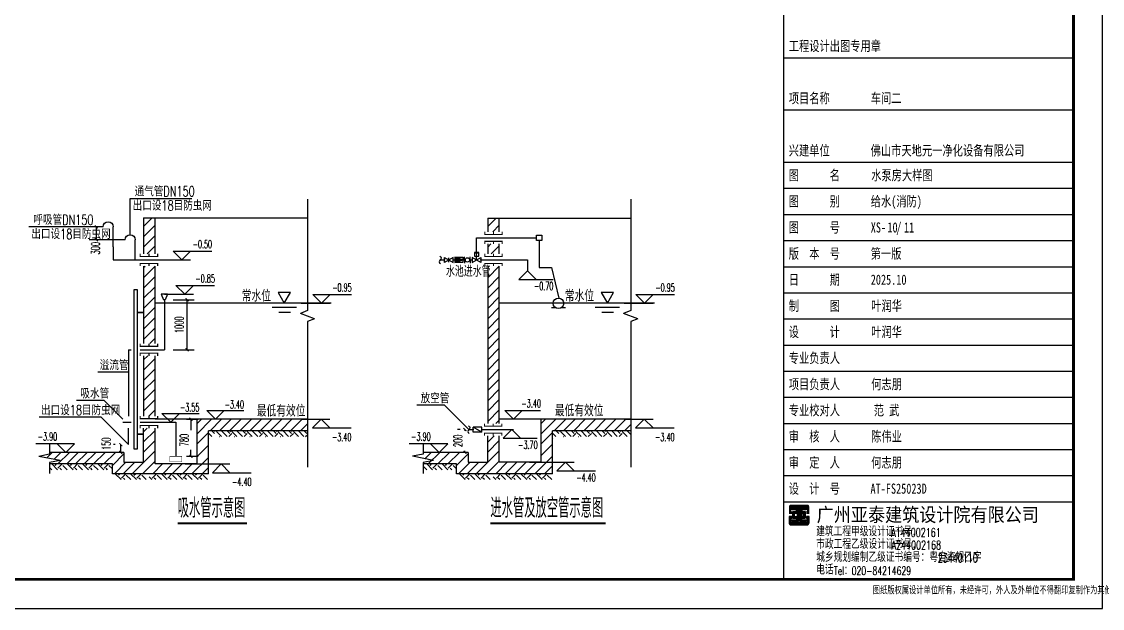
# Model space of a CAD drawing. Extents: x -620248 to 571765, y -684907 to -323071.
# Drawn here: x -314107 to -295475, y -662179 to -652063 of the extents above; entities that cross this region are included whole.
import ezdxf
from ezdxf.enums import TextEntityAlignment as Align

# ---------------------------------------------------------------- set-up
doc = ezdxf.new("R2010")
doc.units = 0
doc.header["$LTSCALE"] = 1000
doc.header["$MEASUREMENT"] = 0
for name, color, linetype in [('2', 2, 'Continuous'), ('4', 4, 'Continuous'), ('9', 9, 'Continuous'), ('A-JS', 2, 'Continuous'), ('a08', 8, 'Continuous'), ('AXIS', 3, 'Continuous'), ('DIM_SYMB', 3, 'Continuous'), ('DIM_消防', 3, 'Continuous'), ('PIPE-消防', 1, 'Continuous'), ('PIPE-给水', 1, 'Continuous'), ('PUB_TEXT', 7, 'Continuous'), ('PUB_TITLE', 4, 'Continuous'), ('S', 2, 'Continuous'), ('STAIR', 2, 'Continuous'), ('TWT_DIM', 3, 'Continuous'), ('TWT_ELEV', 3, 'Continuous'), ('TWT_LEAD', 3, 'Continuous'), ('TWT_TEXT', 7, 'Continuous'), ('VALVE_消防', 7, 'Continuous'), ('VALVE_给水', 7, 'Continuous'), ('框', 130, 'Continuous')]:
    doc.layers.add(name, color=color, linetype=linetype)
doc.styles.add('-宋体', font='simsun_0.shx', dxfattribs={"width": 0.8})
doc.styles.add('_TCH_DIM', font='SIMPLEX.shx', dxfattribs={"width": 0.8, "bigfont": 'GBCBIG.shx'})
doc.styles.add('_TCH_DIM_T3', font='SIMPLEX.shx', dxfattribs={"width": 0.564706, "bigfont": 'GBCBIG.shx'})
doc.styles.add('HZ', font='txt', dxfattribs={"width": 0.8, "bigfont": 'hztxt'})
doc.styles.get("Standard").update_dxf_attribs({"font": 'gbenor.shx', "bigfont": 'gbcbig.shx'})
doc.styles.add('TBC', font='simhei_0.shx', dxfattribs={"width": 0.9})
doc.styles.add('天正', font='SIMPLEX.shx', dxfattribs={"width": 0.7, "bigfont": 'HZTXT.shx'})
doc.dimstyles.new('_TWT_ARCH&&50', dxfattribs={"dimtxt": 148.75, "dimasz": 50, "dimexe": 125, "dimexo": 150, "dimgap": 63.125, "dimtad": 1, "dimdec": 0, "dimzin": 0, "dimdsep": 46, "dimtxsty": '_TCH_DIM_T3', "dimblk": 'ARCHTICK', "dimcen": 0.09, "dimclrt": 7, "dimazin": 2, "dimtfac": 1, "dimtdec": 0, "dimtix": 1, "dimtmove": 2, "dimatfit": 3, "dimfxl": 1, "dimtolj": 1, "dimtzin": 0, "dimarcsym": 0})

# ---------------------------------------------------------------- blocks, each defined once
blk = doc.blocks.new('A$C687710C3')
at = {"layer": 'A-JS'}
for p, q in [((0, 187), (77, 0)), ((218, 187), (0, 187)), ((141, 0), (77, 0)), ((218, 187), (141, 0))]:
    blk.add_line(p, q, dxfattribs=at)
blk = doc.blocks.new('A$C4D135948')
at = {"layer": '4'}
for p, q in [((0, 520), (600, 520)), ((300, 0), (0, 520)), ((600, 520), (300, 0))]:
    blk.add_line(p, q, dxfattribs=at)
blk = doc.blocks.new('A$C6ABA12E4')
at = {"layer": 'A-JS'}
blk.add_arc((88, 463), 87.5, 0, 180, dxfattribs=at)
at = {"layer": 'S'}
blk.add_line((0, 116), (0, 463), dxfattribs=at)
blk = doc.blocks.new('A$C24921945')
at = {"layer": 'DIM_消防'}
for p, q in [((453, 0), (596, 732)), ((668, 366), (596, 732)), ((381, 366), (0, 366)), ((453, 0), (381, 366)), ((1049, 366), (668, 366))]:
    blk.add_line(p, q, dxfattribs=at)
blk = doc.blocks.new('A$C45BC1597')
at = {"layer": '4'}
for p, q in [((2721, 872), (2721, 100)), ((2721, 616), (2977, 872)), ((2721, 790), (2802, 872)), ((4631, 872), (2721, 872)), ((2949, 672), (3149, 872)), ((3112, 672), (3312, 872)), ((3287, 672), (3487, 872)), ((3462, 672), (3662, 872)), ((3637, 672), (3837, 872)), ((3812, 672), (4012, 872)), ((3987, 672), (4187, 872)), ((4162, 672), (4362, 872)), ((4336, 672), (4536, 872)), ((4511, 672), (4631, 791)), ((1804, 130), (1804, 717)), ((1804, 656), (1864, 717)), ((1804, 480), (2004, 680)), ((2004, 100), (2004, 717)), ((2721, 441), (2921, 641)), ((2721, 441), (2921, 641)), ((2921, -70), (2921, 672)), ((4631, 672), (2921, 672)), ((1804, 303), (2004, 503)), ((2721, 223), (2921, 423)), ((135, 209), (226, 300)), ((1466, 300), (183, 300)), ((261, 185), (377, 300)), ((327, 100), (527, 300)), ((478, 100), (678, 300)), ((629, 100), (829, 300)), ((780, 100), (980, 300)), ((943, 100), (1143, 300)), ((1118, 100), (1318, 300)), ((1266, 73), (1466, 273)), ((1466, 300), (1466, 130)), ((1608, -70), (2004, 326)), ((2637, -70), (2921, 214)), ((1266, 100), (183, 100)), ((1266, -70), (1266, 100)), ((1300, -70), (1500, 130)), ((1451, -70), (1651, 130)), ((1466, 130), (1804, 130)), ((1785, -70), (2004, 149)), ((1962, -69), (2131, 100)), ((2721, 100), (2004, 100)), ((2135, -70), (2305, 100)), ((2299, -70), (2469, 100)), ((2474, -70), (2644, 100)), ((2812, -70), (2921, 39)), ((2921, -70), (1266, -70))]:
    blk.add_line(p, q, dxfattribs=at)
at = {"layer": 'a08'}
for p, q in [((2978, 576), (2921, 633)), ((3027, 626), (2981, 672)), ((3027, 659), (3040, 672)), ((3148, 572), (3061, 659)), ((3106, 572), (3110, 576)), ((3243, 576), (3147, 672)), ((3293, 626), (3247, 672)), ((3272, 572), (3326, 626)), ((3293, 659), (3306, 672)), ((3413, 572), (3326, 659)), ((3371, 572), (3375, 576)), ((3508, 576), (3412, 672)), ((3558, 626), (3512, 672)), ((3537, 572), (3591, 626)), ((3558, 659), (3571, 672)), ((3678, 572), (3591, 659)), ((3636, 572), (3641, 576)), ((3773, 576), (3677, 672)), ((3823, 626), (3777, 672)), ((3802, 572), (3856, 626)), ((3823, 659), (3836, 672)), ((3943, 572), (3856, 659)), ((3902, 572), (3906, 576)), ((4038, 576), (3943, 672)), ((4088, 626), (4042, 672)), ((4067, 572), (4121, 626)), ((4088, 659), (4101, 672)), ((4208, 572), (4121, 659)), ((4167, 572), (4171, 576)), ((4304, 576), (4208, 672)), ((4353, 626), (4307, 672)), ((4332, 572), (4386, 626)), ((4353, 659), (4366, 672)), ((4474, 572), (4386, 659)), ((4432, 572), (4436, 576)), ((4569, 576), (4473, 672)), ((4618, 626), (4572, 672)), ((4598, 572), (4631, 605)), ((4618, 659), (4631, 672)), ((2928, 526), (2921, 534)), ((222, 0), (183, 39)), ((322, 0), (222, 100)), ((279, 76), (303, 100)), ((328, 26), (402, 100)), ((388, 0), (362, 26)), ((487, 0), (411, 76)), ((587, 0), (487, 100)), ((544, 76), (568, 100)), ((594, 26), (667, 100)), ((653, 0), (627, 26)), ((753, 0), (676, 76)), ((852, 0), (752, 100)), ((809, 76), (833, 100)), ((859, 26), (932, 100)), ((918, 0), (892, 26)), ((1018, 0), (942, 76)), ((1117, 0), (1017, 100)), ((1074, 76), (1098, 100)), ((1124, 26), (1198, 100)), ((1184, 0), (1157, 26)), ((1266, 17), (1207, 76)), ((1416, -170), (1316, -70)), ((1373, -94), (1397, -70)), ((1423, -143), (1497, -70)), ((1483, -170), (1456, -143)), ((1582, -170), (1506, -94)), ((1681, -170), (1581, -70)), ((1638, -94), (1662, -70)), ((1688, -143), (1762, -70)), ((1748, -170), (1721, -143)), ((1847, -170), (1771, -94)), ((1947, -170), (1901, -124)), ((1953, -143), (2027, -70)), ((2013, -170), (1987, -143)), ((2112, -170), (2036, -94)), ((2212, -170), (2112, -70)), ((2169, -94), (2193, -70)), ((2219, -143), (2292, -70)), ((2278, -170), (2252, -143)), ((2378, -170), (2301, -94)), ((2477, -170), (2377, -70)), ((2434, -94), (2458, -70)), ((2484, -143), (2557, -70)), ((2543, -170), (2517, -143)), ((2643, -170), (2567, -94)), ((2742, -170), (2642, -70)), ((2699, -94), (2723, -70)), ((2749, -143), (2823, -70)), ((2809, -170), (2782, -143)), ((2908, -170), (2832, -94))]:
    blk.add_line(p, q, dxfattribs=at)
at = {"layer": 'DIM_消防'}
for p, q in [((4631, 4668), (4631, 2744)), ((4631, 2744), (4509, 2697)), ((4753, 2603), (4509, 2697)), ((4753, 2603), (4631, 2556)), ((4631, 2556), (4631, 45))]:
    blk.add_line(p, q, dxfattribs=at)
at = {"layer": 'PUB_TITLE'}
for p, q in [((1804, 4341), (4631, 4341)), ((1804, 4341), (1804, 3723)), ((1804, 4194), (1951, 4341)), ((2004, 3723), (2004, 4341)), ((1804, 4017), (2004, 4217)), ((1804, 3840), (2004, 4040)), ((1863, 3723), (2004, 3863)), ((1804, 3513), (1804, 2177)), ((1804, 3487), (1830, 3513)), ((1804, 3310), (2004, 3510)), ((2004, 2177), (2004, 3513)), ((1804, 3133), (2004, 3333)), ((1804, 2956), (2004, 3156)), ((1804, 2780), (2004, 2980)), ((1804, 2603), (2004, 2803)), ((1804, 2426), (2004, 2626)), ((1804, 2249), (2004, 2449)), ((1909, 2177), (2004, 2272)), ((1804, 1967), (1804, 927)), ((1804, 1896), (1875, 1967)), ((1804, 1719), (2004, 1919)), ((2004, 927), (2004, 1967)), ((1804, 1542), (2004, 1742)), ((1804, 1365), (2004, 1565)), ((1804, 1189), (2004, 1389)), ((1804, 1012), (2004, 1212)), ((1895, 927), (2004, 1035))]:
    blk.add_line(p, q, dxfattribs=at)
at = {"xscale": 0.5, "yscale": 0.5, "zscale": 0.5, "rotation": 90}
blk.add_blockref('A$C24921945', (366, -66), dxfattribs=at)
blk = doc.blocks.new('A$C111C6D4D')
at = {"layer": '4'}
for p, q in [((4322, 1042), (2774, 1042)), ((2774, 1042), (2774, 300)), ((2774, 785), (3030, 1042)), ((2774, 960), (2855, 1042)), ((3002, 842), (3202, 1042)), ((3165, 842), (3365, 1042)), ((3340, 842), (3540, 1042)), ((3515, 842), (3715, 1042)), ((3690, 842), (3890, 1042)), ((3865, 842), (4065, 1042)), ((4040, 842), (4240, 1042)), ((4215, 842), (4322, 949)), ((1857, 300), (1857, 758)), ((1857, 649), (1966, 758)), ((2057, 300), (2057, 758)), ((2774, 610), (2974, 810)), ((2774, 610), (2974, 810)), ((4322, 842), (2974, 842)), ((2974, 100), (2974, 842)), ((1857, 473), (2057, 673)), ((2774, 409), (2974, 609)), ((1520, 470), (742, 470)), ((773, 360), (882, 470)), ((833, 270), (1033, 470)), ((997, 270), (1197, 470)), ((1171, 270), (1371, 470)), ((1320, 243), (1520, 443)), ((1520, 470), (1520, 300)), ((1661, 100), (2057, 496)), ((2672, 100), (2974, 402)), ((1320, 270), (742, 270)), ((1320, 100), (1320, 270)), ((1353, 100), (1553, 300)), ((1504, 100), (1704, 300)), ((1520, 300), (1857, 300)), ((1838, 100), (2057, 319)), ((1995, 100), (2195, 300)), ((2774, 300), (2057, 300)), ((2159, 100), (2359, 300)), ((2322, 100), (2522, 300)), ((2497, 100), (2697, 300)), ((2835, 100), (2974, 239)), ((1838, 100), (1320, 100)), ((2974, 100), (1838, 100))]:
    blk.add_line(p, q, dxfattribs=at)
at = {"layer": 'a08'}
for p, q in [((3031, 746), (2974, 803)), ((3081, 795), (3035, 842)), ((3081, 829), (3094, 842)), ((3201, 742), (3114, 829)), ((3160, 742), (3164, 746)), ((3296, 746), (3201, 842)), ((3346, 795), (3300, 842)), ((3325, 742), (3379, 795)), ((3346, 829), (3359, 842)), ((3466, 742), (3379, 829)), ((3425, 742), (3429, 746)), ((3562, 746), (3466, 842)), ((3611, 795), (3565, 842)), ((3590, 742), (3644, 795)), ((3611, 829), (3624, 842)), ((3731, 742), (3644, 829)), ((3690, 742), (3694, 746)), ((3827, 746), (3731, 842)), ((3876, 795), (3830, 842)), ((3856, 742), (3910, 795)), ((3876, 829), (3889, 842)), ((3997, 742), (3910, 829)), ((3955, 742), (3959, 746)), ((4092, 746), (3996, 842)), ((4142, 795), (4096, 842)), ((4121, 742), (4175, 795)), ((4142, 829), (4154, 842)), ((4262, 742), (4175, 829)), ((4220, 742), (4224, 746)), ((4322, 780), (4261, 842)), ((2981, 696), (2974, 703)), ((806, 170), (742, 234)), ((906, 170), (806, 270)), ((863, 246), (886, 270)), ((912, 196), (986, 270)), ((972, 170), (945, 196)), ((1071, 170), (995, 246)), ((1171, 170), (1071, 270)), ((1128, 246), (1152, 270)), ((1177, 196), (1251, 270)), ((1237, 170), (1211, 196)), ((1320, 187), (1260, 246)), ((1470, 0), (1370, 100)), ((1427, 76), (1451, 100)), ((1476, 26), (1550, 100)), ((1536, 0), (1510, 26)), ((1636, 0), (1559, 76)), ((1735, 0), (1635, 100)), ((1692, 76), (1716, 100)), ((1742, 26), (1815, 100)), ((1801, 0), (1775, 26)), ((1901, 0), (1825, 76)), ((2000, 0), (1954, 46)), ((2007, 26), (2080, 100)), ((2066, 0), (2040, 26)), ((2166, 0), (2090, 76)), ((2265, 0), (2165, 100)), ((2222, 76), (2246, 100)), ((2272, 26), (2346, 100)), ((2332, 0), (2305, 26)), ((2431, 0), (2355, 76)), ((2530, 0), (2430, 100)), ((2487, 76), (2511, 100)), ((2537, 26), (2611, 100)), ((2597, 0), (2570, 26)), ((2696, 0), (2620, 76)), ((2796, 0), (2696, 100)), ((2753, 76), (2776, 100)), ((2802, 26), (2876, 100)), ((2862, 0), (2835, 26)), ((2961, 0), (2885, 76))]:
    blk.add_line(p, q, dxfattribs=at)
at = {"layer": 'DIM_消防'}
for p, q in [((4322, 4838), (4322, 2914)), ((4322, 2914), (4201, 2867)), ((4444, 2773), (4201, 2867)), ((4444, 2773), (4322, 2726)), ((4322, 2726), (4322, 215))]:
    blk.add_line(p, q, dxfattribs=at)
at = {"layer": 'PUB_TITLE'}
for p, q in [((1857, 4510), (4322, 4510)), ((1857, 4510), (1857, 4273)), ((1857, 4364), (2004, 4510)), ((2057, 4273), (2057, 4510)), ((1944, 4273), (2057, 4387)), ((1857, 4063), (1857, 3893)), ((1857, 4010), (1910, 4063)), ((1917, 3893), (2057, 4033)), ((2057, 3893), (2057, 4063)), ((1857, 3683), (1857, 968)), ((1857, 3657), (1884, 3683)), ((1857, 3480), (2057, 3680)), ((2057, 968), (2057, 3683)), ((1857, 3303), (2057, 3503)), ((1857, 3126), (2057, 3326)), ((1857, 2949), (2057, 3149)), ((4731, 3040), (2057, 3040)), ((1857, 2773), (2057, 2973)), ((1857, 2596), (2057, 2796)), ((4131, 2968), (3711, 2968)), ((4026, 2882), (3827, 2882)), ((1857, 2419), (2057, 2619)), ((1857, 2242), (2057, 2442)), ((1857, 2066), (2057, 2266)), ((1857, 1889), (2057, 2089)), ((1857, 1712), (2057, 1912)), ((1857, 1535), (2057, 1735)), ((1857, 1358), (2057, 1558)), ((1857, 1182), (2057, 1382)), ((1857, 1005), (2057, 1205)), ((1997, 968), (2057, 1028)), ((4322, 1042), (2057, 1042))]:
    blk.add_line(p, q, dxfattribs=at)
at = {"layer": 'TWT_ELEV'}
for p, q in [((4561, 3040), (4411, 3190)), ((4411, 3190), (5077, 3190)), ((4561, 3040), (4711, 3190)), ((4211, 3040), (4711, 3040)), ((2302, 1042), (2152, 1192)), ((2152, 1192), (2769, 1192)), ((2302, 1042), (2452, 1192)), ((4207, 1042), (4707, 1042)), ((4557, 1042), (4407, 892)), ((4557, 1042), (4707, 892)), ((4407, 892), (5073, 892)), ((1172, 620), (506, 620)), ((1022, 470), (872, 620)), ((1022, 470), (1172, 620)), ((2577, 300), (3347, 300)), ((3197, 300), (3047, 150)), ((3197, 300), (3347, 150)), ((3047, 150), (3713, 150))]:
    blk.add_line(p, q, dxfattribs=at)
at = {"xscale": 0.5, "yscale": 0.5, "zscale": 0.5, "rotation": 90}
blk.add_blockref('A$C24921945', (925, 104), dxfattribs=at)
at = {"layer": 'S', "xscale": -0.3570000001927838, "yscale": 0.3569999999599531, "zscale": 0.357}
blk.add_blockref('A$C4D135948', (4028, 3040), dxfattribs=at)
at = {"layer": 'TWT_ELEV', "color": 7, "style": '天正', "width": 0.525}
for s, p in [('-0.95', (4747, 3242)), ('-3.40', (2439, 1244)), ('-3.90', (538, 672)), ('-3.40', (4743, 664)), ('-4.40', (3383, -34))]:
    blk.add_text(s, height=140, dxfattribs=at).set_placement(p)
at = {"layer": 'TWT_TEXT', "style": '天正', "width": 0.7}
for s, p in [('常水位', (3187, 3070)), ('最低有效位', (3014, 1091))]:
    blk.add_text(s, height=200, dxfattribs=at).set_placement(p)
blk = doc.blocks.new('$TWTSYS$00000247')
at = {"elevation": 0}
blk.add_lwpolyline([(7, -101, -0.575183), (0, 0, 0.604745), (-11, 101, 16.924828)], format="xyb", dxfattribs=at)
blk = doc.blocks.new('A$C54597E38')
at = {"layer": '9'}
h = blk.add_hatch(dxfattribs=at)
h.set_pattern_fill('ANSI31', color=256, scale=70.630202, angle=135, style=0)
h.set_pattern_definition([(180, (-153496.256, -56662.455), (-2e-15, -8.82877527), [])])
edge = h.paths.add_edge_path()
edge.add_line((99, 458), (99, 400))
edge.add_line((99, 400), (0, 400))
edge.add_line((0, 400), (0, 620))
edge.add_arc((64, 620), 63.6, 90, 180, ccw=False)
edge.add_line((64, 683), (622, 683))
edge.add_arc((622, 620), 63.6, 0, 90, ccw=False)
edge.add_line((685, 620), (685, 396))
edge.add_line((685, 396), (594, 396))
edge.add_line((594, 396), (594, 463))
edge.add_line((594, 463), (614, 463))
edge.add_line((614, 463), (624, 463))
edge.add_line((624, 463), (624, 613))
edge.add_line((624, 613), (68, 613))
edge.add_line((68, 613), (68, 458))
edge.add_line((68, 458), (99, 458))
h.paths.add_polyline_path([(369, 293), (369, 582), (586, 582), (586, 519), (436, 519), (436, 458), (557, 458), (557, 225), (431, 225), (431, 166), (588, 166), (588, 112), (370, 112), (370, 226), (321, 226), (321, 112), (103, 112), (103, 166), (260, 166), (260, 225), (133, 225), (133, 458), (255, 458), (255, 519), (104, 519), (104, 582), (321, 582), (321, 293)])
h.paths.add_polyline_path([(196, 399), (265, 399), (265, 289), (196, 289)], flags=16)
h.paths.add_polyline_path([(494, 399), (425, 399), (425, 289), (494, 289)], flags=16)
edge = h.paths.add_edge_path()
edge.add_line((99, 225), (99, 283))
edge.add_line((99, 283), (0, 283))
edge.add_line((0, 283), (0, 64))
edge.add_arc((64, 64), 63.6, 180, 270)
edge.add_line((64, 0), (622, 0))
edge.add_arc((622, 64), 63.6, 270, 360)
edge.add_line((685, 64), (685, 287))
edge.add_line((685, 287), (594, 287))
edge.add_line((594, 287), (594, 220))
edge.add_line((594, 220), (614, 220))
edge.add_line((614, 220), (624, 220))
edge.add_line((624, 220), (624, 71))
edge.add_line((624, 71), (68, 71))
edge.add_line((68, 71), (68, 225))
edge.add_line((68, 225), (99, 225))
blk.add_lwpolyline([(369, 293), (369, 293), (369, 582), (586, 582), (586, 519), (436, 519), (436, 458), (557, 458), (557, 225), (431, 225), (431, 166), (588, 166), (588, 112), (370, 112), (370, 226), (321, 226), (321, 112), (103, 112), (103, 166), (260, 166), (260, 225), (133, 225), (133, 458), (255, 458), (255, 519), (104, 519), (104, 582), (321, 582), (321, 293), (369, 293)], dxfattribs=at)
blk.add_lwpolyline([(494, 399), (425, 399), (425, 289), (494, 289)], close=True, dxfattribs=at)
blk.add_lwpolyline([(99, 225), (99, 283), (0, 283), (0, 64, 0.414214), (64, 0), (622, 0, 0.414214), (685, 64), (685, 287), (594, 287), (594, 220), (614, 220), (624, 220), (624, 71), (68, 71), (68, 225)], format="xyb", close=True, dxfattribs=at)
blk = doc.blocks.new('标框')
at = {"layer": '4'}
for p, q in [((-105112, 98008), (-105112, 71592)), ((-95112, 98008), (-95112, 71592))]:
    blk.add_line(p, q, dxfattribs=at)
at = {"layer": '框'}
for p, q in [((-105112, 111592), (-105112, 71592)), ((-95112, 111592), (-95112, 71592)), ((-105112, 98584), (-95112, 98584)), ((-105112, 94081), (-95112, 94081)), ((-105112, 89578), (-95112, 89578)), ((-105112, 87777), (-95112, 87777)), ((-105112, 85976), (-95112, 85976)), ((-105112, 85075), (-95112, 85075)), ((-105112, 84174), (-95112, 84174)), ((-105112, 83274), (-95112, 83274)), ((-105112, 82373), (-95112, 82373)), ((-105112, 81473), (-95112, 81473)), ((-105112, 80572), (-95112, 80572)), ((-105112, 79671), (-95112, 79671)), ((-105112, 78771), (-95112, 78771)), ((-105112, 77870), (-95112, 77870)), ((-105112, 76970), (-95112, 76970)), ((-105112, 76069), (-95112, 76069)), ((-105112, 75168), (-95112, 75168)), ((-105112, 74268), (-95112, 74268))]:
    blk.add_line(p, q, dxfattribs=at)
at = {"layer": '4'}
blk.add_blockref('A$C54597E38', (-104913, 73473), dxfattribs=at)
at = {"layer": 'TWT_TEXT', "style": 'TBC', "width": 0.9}
blk.add_text('广州亚泰建筑设计院有限公司', height=480, dxfattribs=at).set_placement((-103962, 73582))
at = {"layer": 'TWT_TEXT', "style": '_TCH_DIM'}
for s, height, p in [('建筑工程甲级设计证书号：', 300, (-103979, 73080)), ('市政工程乙级设计证书号：', 300, (-103979, 72647)), ('城乡规划编制乙级证书编号：粤自资规乙字', 300, (-103979, 72198)), ('电话', 300, (-103979, 71765)), ('图纸版权属设计单位所有，未经许可，外人及外单位不得翻印复制作为其他工程之用', 249.73, (-102027, 71082))]:
    blk.add_text(s, height=height, rotation=359.9997, dxfattribs=at).set_placement(p)
at = {"layer": 'TWT_TEXT', "style": '天正', "width": 0.67}
for s, height, p in [('A144002161', 300, (-101392, 73058)), ('A244002168', 300, (-101382, 72625)), ('23440110', 300, (-99787, 72179)), ('Tel：020-84214629', 290, (-103368, 71744))]:
    blk.add_text(s, height=height, rotation=359.9997, dxfattribs=at).set_placement(p)
at = {"layer": '框', "style": '-宋体', "width": 0.74}
for s, p in [('注册章', (-104927, 94312)), ('工程设计出图专用章', (-104926, 89809)), ('项目名称', (-104926, 88008)), ('车间二', (-102099, 88008)), ('兴建单位', (-104926, 86207)), ('佛山市天地元一净化设备有限公司', (-102100, 86207)), ('图      名', (-104926, 85353)), ('图      别', (-104926, 84452)), ('图      号', (-104926, 83552)), ('版  本  号', (-104927, 82651)), ('第一版', (-102100, 82651)), ('日      期', (-104926, 81751)), ('2025.10', (-102099, 81751)), ('制      图', (-104926, 80850)), ('设      计', (-104926, 79950)), ('专业负责人', (-104926, 79049)), ('项目负责人', (-104926, 78148)), ('专业校对人', (-104926, 77248)), ('审  核  人', (-104926, 76347)), ('审  定  人', (-104926, 75447)), ('设  计  号', (-104926, 74546)), ('AT-FS25023D', (-102108, 74546))]:
    blk.add_text(s, height=350, dxfattribs=at).set_placement(p)
for s, p in [('叶润华', (-101553, 80850)), ('叶润华', (-101553, 79950)), ('何志朋', (-101553, 78148)), ('范 武', (-101553, 77248)), ('陈伟业', (-101553, 76347)), ('何志朋', (-101553, 75447))]:
    blk.add_text(s, height=350, dxfattribs=at).set_placement(p, align=Align.CENTER)
blk = doc.blocks.new('消防框')
at = {"layer": '4'}
blk.add_line((-66927, 44194), (-66927, 17778), dxfattribs=at)
at = {"layer": '框'}
for p, q in [((-76927, 57778), (-76927, 17778)), ((-66927, 57778), (-66927, 17778)), ((-76927, 44194), (-76927, 17778))]:
    blk.add_line(p, q, dxfattribs=at)
at = {"layer": '4'}
blk.add_blockref('标框', (28185, -53814), dxfattribs=at)
at = {"layer": '框', "style": '-宋体', "width": 0.74}
for s, p in [('给水(消防)', (-73914, 30638)), ('XS-  /', (-73914, 29737)), ('11', (-72770, 29737))]:
    blk.add_text(s, height=350, dxfattribs=at).set_placement(p)
blk = doc.blocks.new('A$C21C844B0')
at = {"layer": '4'}
blk.add_blockref('消防框', (124827, -17245), dxfattribs=at)
blk = doc.blocks.new('_ArchTick')
at = {"color": 0, "linetype": 'ByBlock', "const_width": 0.4}
blk.add_lwpolyline([(-0.5, -0.5), (0.5, 0.5)], dxfattribs=at)
blk = doc.blocks.new('*D196')
at = {"layer": 'Defpoints', "color": 0, "transparency": 16777216}
for p in [(-311417, -658918), (-311188, -658918), (-311417, -659557)]:
    blk.add_point(p, dxfattribs=at)
at = {"layer": 'TWT_DIM', "color": 0, "lineweight": -2, "transparency": 16777216}
for p, q in [((-311267, -658918), (-311063, -658918)), ((-311188, -658918), (-311188, -659106)), ((-311267, -659557), (-311063, -659557)), ((-311188, -659557), (-311188, -659448))]:
    blk.add_line(p, q, dxfattribs=at)
at = {"layer": 'TWT_DIM', "color": 0, "lineweight": -2, "transparency": 16777216, "xscale": 50, "yscale": 50, "zscale": 50}
for p, rotation in [((-311188, -658918), 90), ((-311188, -659557), 270)]:
    blk.add_blockref('_ArchTick', p, dxfattribs=dict(at, rotation=rotation))
at = {"layer": 'TWT_DIM', "color": 7, "transparency": 16777216, "insert": (-311303, -659277), "char_height": 148.8, "attachment_point": 5, "rotation": 90, "style": '_TCH_DIM_T3'}
blk.add_mtext('\\A1;780', dxfattribs=at)
blk = doc.blocks.new('*D197')
at = {"layer": 'Defpoints', "color": 0, "transparency": 16777216}
for p in [(-312819, -655601), (-312704, -655601), (-312704, -655825)]:
    blk.add_point(p, dxfattribs=at)
at = {"layer": 'TWT_DIM', "color": 0, "lineweight": -2, "transparency": 16777216}
for p, q in [((-312854, -655601), (-312944, -655601)), ((-312819, -655825), (-312819, -655601)), ((-312854, -655825), (-312944, -655825))]:
    blk.add_line(p, q, dxfattribs=at)
at = {"layer": 'TWT_DIM', "color": 0, "lineweight": -2, "transparency": 16777216, "xscale": 50, "yscale": 50, "zscale": 50}
for p, rotation in [((-312819, -655601), 90), ((-312819, -655825), 270)]:
    blk.add_blockref('_ArchTick', p, dxfattribs=dict(at, rotation=rotation))
at = {"layer": 'TWT_DIM', "color": 7, "transparency": 16777216, "insert": (-312835, -655970), "char_height": 148.8, "attachment_point": 5, "rotation": 90, "style": '_TCH_DIM_T3'}
blk.add_mtext('\\A1;300', dxfattribs=at)
blk = doc.blocks.new('*D198')
at = {"layer": 'Defpoints', "color": 0, "transparency": 16777216}
for p in [(-306465, -659096), (-306399, -659096), (-306399, -659489)]:
    blk.add_point(p, dxfattribs=at)
at = {"layer": 'TWT_DIM', "color": 0, "lineweight": -2, "transparency": 16777216}
for p, q in [((-306549, -659096), (-306590, -659096)), ((-306465, -659096), (-306465, -659118)), ((-306549, -659489), (-306590, -659489)), ((-306465, -659489), (-306465, -659460))]:
    blk.add_line(p, q, dxfattribs=at)
at = {"layer": 'TWT_DIM', "color": 0, "lineweight": -2, "transparency": 16777216, "xscale": 50, "yscale": 50, "zscale": 50}
for p, rotation in [((-306465, -659096), 90), ((-306465, -659489), 270)]:
    blk.add_blockref('_ArchTick', p, dxfattribs=dict(at, rotation=rotation))
at = {"layer": 'TWT_DIM', "color": 7, "transparency": 16777216, "insert": (-306585, -659289), "char_height": 148.8, "attachment_point": 5, "rotation": 90, "style": '_TCH_DIM_T3'}
blk.add_mtext('\\A1;200', dxfattribs=at)
blk = doc.blocks.new('*D199')
at = {"layer": 'Defpoints', "color": 0, "transparency": 16777216}
for p in [(-312397, -659356), (-312342, -659356), (-312342, -659489)]:
    blk.add_point(p, dxfattribs=at)
at = {"layer": 'TWT_DIM', "color": 0, "lineweight": -2, "transparency": 16777216}
for p, q in [((-312492, -659356), (-312522, -659356)), ((-312397, -659489), (-312397, -659356)), ((-312492, -659489), (-312522, -659489))]:
    blk.add_line(p, q, dxfattribs=at)
at = {"layer": 'TWT_DIM', "color": 0, "lineweight": -2, "transparency": 16777216, "xscale": 50, "yscale": 50, "zscale": 50}
for p, rotation in [((-312397, -659356), 90), ((-312397, -659489), 270)]:
    blk.add_blockref('_ArchTick', p, dxfattribs=dict(at, rotation=rotation))
at = {"layer": 'TWT_DIM', "color": 7, "transparency": 16777216, "insert": (-312650, -659340), "char_height": 148.8, "attachment_point": 5, "rotation": 90, "style": '_TCH_DIM_T3'}
blk.add_mtext('\\A1;150', dxfattribs=at)
blk = doc.blocks.new('*D200')
at = {"layer": 'Defpoints', "color": 0, "transparency": 16777216}
for p in [(-311646, -656858), (-311255, -656858), (-311646, -657721)]:
    blk.add_point(p, dxfattribs=at)
at = {"layer": 'TWT_DIM', "color": 0, "lineweight": -2, "transparency": 16777216}
for p, q in [((-311496, -656858), (-311130, -656858)), ((-311255, -657721), (-311255, -656858)), ((-311496, -657721), (-311130, -657721))]:
    blk.add_line(p, q, dxfattribs=at)
at = {"layer": 'TWT_DIM', "color": 0, "lineweight": -2, "transparency": 16777216, "xscale": 50, "yscale": 50, "zscale": 50}
for p, rotation in [((-311255, -656858), 90), ((-311255, -657721), 270)]:
    blk.add_blockref('_ArchTick', p, dxfattribs=dict(at, rotation=rotation))
at = {"layer": 'TWT_DIM', "color": 7, "transparency": 16777216, "insert": (-311392, -657289), "char_height": 148.8, "attachment_point": 5, "rotation": 90, "style": '_TCH_DIM_T3'}
blk.add_mtext('\\A1;1000', dxfattribs=at)
blk = doc.blocks.new('$VALVE$00000547')
at = {"const_width": 30}
for points in [[(0, 100), (-250, 100), (-250, 175)], [(0, 100), (0, 175)], [(0, 100), (250, 100), (250, 175)], [(-250, -175), (-250, -100), (0, -100)], [(0, -175), (0, -100)], [(250, -175), (250, -100), (0, -100)]]:
    blk.add_lwpolyline(points, dxfattribs=at)
blk = doc.blocks.new('$VALVE$00000316')
for p, q in [((-125, 72), (125, -72)), ((-125, 72), (-125, -72)), ((-125, 72), (125, 72)), ((125, 72), (125, -72)), ((-125, -72), (125, -72))]:
    blk.add_line(p, q)
at = {"const_width": 21.1}
blk.add_lwpolyline([(-11, 0, 1), (11, 0, 1)], format="xyb", close=True, dxfattribs=at)
for p in [(-125, 0), (125, 0)]:
    blk.add_point(p)
at = {"color": 7, "flags": 9}
for tag in ['XSIZE', 'YSIZE']:
    blk.add_attdef(tag, (0, 0), '', height=0.5, dxfattribs=at)
blk = doc.blocks.new('$VALVE$00000296')
for points in [[(-125, 72), (-125, -72), (125, 72), (125, -72), (-125, 72)], [(0, 60), (0, -64)]]:
    blk.add_lwpolyline(points)
for p in [(-125, 0), (125, 0)]:
    blk.add_point(p)
blk = doc.blocks.new('$VALVE$00000447')
for p, q in [((-82, 0), (-82, 90)), ((-82, 0), (-82, -90)), ((82, 0), (82, 90)), ((82, 0), (82, -90))]:
    blk.add_line(p, q)
blk.add_circle((0, 0), 60.1)
for p in [(-82, 0), (82, 0)]:
    blk.add_point(p)
blk = doc.blocks.new('$VALVE$00000752')
for p, q in [((-112.5, 75), (112.5, 75)), ((112.5, 75), (112.5, -75)), ((112.5, -75), (-112.5, -75))]:
    blk.add_line(p, q)
blk.add_lwpolyline([(-112.5, -75), (112.5, 0), (-112.5, 75)], close=True)
for p in [(-112.5, 0), (112.5, 0)]:
    blk.add_point(p)
blk.add_solid([(-112.5, 75), (112.5, 0), (-112.5, -75)])
blk = doc.blocks.new('$VALVE$00000299')
for p, q in [((64, 215), (-64, 215)), ((-64, 215), (-64, 110)), ((-64, 110), (0, 110)), ((0, 110), (64, 110)), ((0, 0), (0, 110)), ((64, 110), (64, 215))]:
    blk.add_line(p, q)
blk.add_lwpolyline([(-125, 72), (-125, -72), (125, 72), (125, -72), (-125, 72)])
for p in [(-125, 0), (125, 0)]:
    blk.add_point(p)
at = {"style": 'HZ', "width": 1.675276}
blk.add_text('T', height=70, dxfattribs=at).set_placement((-41, 127), (37, 127), align=Align.FIT)

msp = doc.modelspace()

# ---------------------------------------------------------------- linework, layer by layer
at = {"layer": '2'}
for p, q in [((-312528.5, -655947.7), (-312528.5, -656171.2)), ((-304969.4, -656301.8), (-304847.8, -656828.6)), ((-304971.7, -656994.1), (-304903.7, -656994.1)), ((-304800.2, -656994.1), (-304732.2, -656994.1))]:
    msp.add_line(p, q, dxfattribs=at)
msp.add_lwpolyline([(-305230.6, -655746.5), (-305141.5, -655746.5), (-305141.5, -655835.5), (-305230.6, -655835.5)], close=True, dxfattribs=at)
msp.add_circle((-304851.9, -656919.4), 90.9, dxfattribs=at)
at = {"layer": '4', "ltscale": 0.7}
msp.add_lwpolyline([(-312166.5, -656682.4), (-312116.2, -656682.4), (-312116.2, -659431.6), (-312166.5, -659431.6)], close=True, dxfattribs=at)
at = {"layer": '4', "const_width": 30}
for points in [[(-312116.2, -657076.6), (-312004.8, -657076.6)], [(-312116.2, -659174.9), (-312004.8, -659174.9)]]:
    msp.add_lwpolyline(points, dxfattribs=at)
at = {"layer": 'AXIS'}
msp.add_line((-312324.2, -655824.8), (-312853.5, -655824.8), dxfattribs=at)
at = {"layer": 'DIM_SYMB', "const_width": 35}
for points in [[(-311416.1, -660712.5), (-310223.1, -660712.5)], [(-306025.8, -660712.5), (-304040.5, -660712.5)]]:
    msp.add_lwpolyline(points, dxfattribs=at)
at = {"layer": 'PIPE-消防', "linetype": 'Continuous', "ltscale": 0.5}
for p, q in [((-312528.5, -656171.2), (-311695.2, -656171.2)), ((-311646.5, -656857.9), (-311646.5, -657720.7)), ((-312265.3, -657720.7), (-312216.5, -657720.7)), ((-312265.3, -657720.7), (-312265.3, -658862.7)), ((-312066.2, -657720.7), (-311646.5, -657720.7)), ((-312362.8, -658967.7), (-312216.5, -658967.7)), ((-312066.2, -658967.7), (-311449, -658967.7)), ((-311449, -658967.7), (-311449, -659557.3)), ((-312265.3, -659356), (-312265.3, -659072.1)), ((-306398.6, -659096.4), (-306322.4, -659096.4)), ((-306172.7, -659096.4), (-305628.9, -659096.4))]:
    msp.add_line(p, q, dxfattribs=at)
at = {"layer": 'PIPE-给水', "linetype": 'Continuous', "ltscale": 0.5}
for p, q in [((-306262.7, -656042.2), (-306262.7, -655791)), ((-306262.7, -655791), (-305230.6, -655791)), ((-305186, -655835.5), (-305186, -656301.8)), ((-306892, -656171.2), (-306815, -656171.2)), ((-306665, -656171.2), (-306637.6, -656171.2)), ((-306502.6, -656171.2), (-306470.7, -656171.2)), ((-306372.5, -656171.2), (-306337.7, -656171.2)), ((-306187.7, -656171.2), (-305385.1, -656171.2)), ((-305385.1, -656171.2), (-305385.1, -656358)), ((-305186, -656301.8), (-304969.4, -656301.8))]:
    msp.add_line(p, q, dxfattribs=at)
at = {"layer": 'PUB_TITLE'}
for p, q in [((-308769, -656919.4), (-311804.8, -656919.4)), ((-309369.3, -656991.7), (-309788.5, -656991.7)), ((-309473.7, -657077.4), (-309672.6, -657077.4)), ((-309177.5, -658917.7), (-311804.8, -658917.7))]:
    msp.add_line(p, q, dxfattribs=at)
msp.add_lwpolyline([(-325174.7, -662178.6), (-295474.7, -662178.6), (-295474.7, -641178.6), (-325174.7, -641178.6)], close=True, dxfattribs=at)
at = {"layer": 'PUB_TITLE', "const_width": 50}
msp.add_lwpolyline([(-323924.7, -661678.6), (-295974.7, -661678.6), (-295974.7, -641678.6), (-323924.7, -641678.6)], close=True, dxfattribs=at)
at = {"layer": 'TWT_ELEV'}
for p, q in [((-311345.2, -656171.2), (-311495.2, -656021.2)), ((-311495.2, -656021.2), (-310829.3, -656021.2)), ((-311345.2, -656171.2), (-311195.2, -656021.2)), ((-311695.2, -656171.2), (-311195.2, -656171.2)), ((-305385.1, -656358), (-305535.1, -656508)), ((-305385.1, -656358), (-305235.1, -656508)), ((-311296.2, -656764.5), (-311446.2, -656614.5)), ((-311446.2, -656614.5), (-310780.3, -656614.5)), ((-311296.2, -656764.5), (-311146.2, -656614.5)), ((-305535.1, -656508), (-304945.3, -656508)), ((-311646.2, -656764.5), (-311146.2, -656764.5)), ((-308938.8, -656919.4), (-309088.8, -656769.4)), ((-309088.8, -656769.4), (-308422.9, -656769.4)), ((-308938.8, -656919.4), (-308788.8, -656769.4)), ((-309288.8, -656919.4), (-308788.8, -656919.4)), ((-311537.6, -658967.7), (-311687.6, -658817.7)), ((-311687.6, -658817.7), (-311048.8, -658817.7)), ((-311537.6, -658967.7), (-311387.6, -658817.7)), ((-310766.4, -658917.7), (-310916.4, -658767.7)), ((-310916.4, -658767.7), (-310277.7, -658767.7)), ((-310766.4, -658917.7), (-310616.4, -658767.7)), ((-309292.7, -658917.7), (-308792.7, -658917.7)), ((-308942.7, -658917.7), (-309092.7, -659067.7)), ((-308942.7, -658917.7), (-308792.7, -659067.7)), ((-309092.7, -659067.7), (-308426.8, -659067.7)), ((-305656.7, -659096.4), (-305806.7, -659246.4)), ((-305656.7, -659096.4), (-305506.7, -659246.4)), ((-313196.1, -659339.4), (-313862, -659339.4)), ((-313346.1, -659489.4), (-313496.1, -659339.4)), ((-313346.1, -659489.4), (-313196.1, -659339.4)), ((-305806.7, -659246.4), (-305216.9, -659246.4)), ((-311285.4, -659689.4), (-310514.9, -659689.4)), ((-310664.9, -659689.4), (-310814.9, -659839.4)), ((-310664.9, -659689.4), (-310514.9, -659839.4)), ((-310814.9, -659839.4), (-310149, -659839.4))]:
    msp.add_line(p, q, dxfattribs=at)
at = {"layer": 'TWT_LEAD'}
for p, q in [((-312236.7, -655737.3), (-312236.8, -655110.5)), ((-312236.8, -655110.5), (-311170.8, -655110.5)), ((-312917.1, -655601.3), (-313983.1, -655601.3)), ((-312703.5, -655601.3), (-312917.1, -655601.3)), ((-312265.3, -658105.2), (-312796.1, -658105.2)), ((-312684.8, -658595.7), (-313161.4, -658595.7)), ((-312362.8, -658917.7), (-312684.8, -658595.7)), ((-312362.8, -658917.7), (-312684.8, -658595.7)), ((-306818.7, -658676.2), (-307295.3, -658676.2)), ((-306398.5, -659096.4), (-306818.7, -658676.2)), ((-306398.5, -659096.4), (-306818.7, -658676.2)), ((-312738.2, -658883.1), (-313805.8, -658883.1)), ((-312265.3, -659356), (-312738.2, -658883.1))]:
    msp.add_line(p, q, dxfattribs=at)
at = {"layer": 'TWT_TEXT', "const_width": 10}
msp.add_lwpolyline([(-311552.8, -659557.3), (-311345.1, -659557.3), (-311345.1, -659651.9), (-311552.8, -659651.9)], close=True, dxfattribs=at)

# ---------------------------------------------------------------- block references
at = {"xscale": 0.5, "yscale": 0.5, "zscale": 0.5}
msp.add_blockref('A$C687710C3', (-311700.7, -656857.9), dxfattribs=at)
at = {"layer": '2'}
msp.add_blockref('A$C111C6D4D', (-307929.2, -659959.3), dxfattribs=at)
at = {"layer": '4', "xscale": 0.5, "yscale": 0.5, "zscale": 0.5}
msp.add_blockref('A$C21C844B0', (-324924.7, -661944.9), dxfattribs=at)
at = {"layer": '4'}
msp.add_blockref('A$C45BC1597', (-313808.5, -659789.4), dxfattribs=at)
at = {"layer": 'S', "xscale": -1}
for p in [(-312528.5, -656064.1), (-312149.2, -656287.7)]:
    msp.add_blockref('A$C6ABA12E4', p, dxfattribs=at)
at = {"layer": 'S'}
for name, p, xscale, yscale, zscale in [('$VALVE$00000547', (-305973.9, -655791), -0.6, -0.6, 0.6), ('$VALVE$00000547', (-311911.6, -656171.2), -0.6, -0.6, 0.6), ('A$C4D135948', (-309471.8, -656919.4), -0.3570000001927838, 0.3569999999599531, 0.357), ('$VALVE$00000547', (-305978.8, -659096.4), -0.6, -0.6, 0.6)]:
    msp.add_blockref(name, p, dxfattribs=dict(at, xscale=xscale, yscale=yscale, zscale=zscale))
at = {"layer": 'S', "xscale": -0.6, "yscale": -0.6, "zscale": 0.6}
for p, rotation in [((-305973.9, -656171.2), 1.77061e-11), ((-311911.6, -657720.7), 359.9999999980921), ((-311911.6, -658967.7), 7.2992e-12)]:
    msp.add_blockref('$VALVE$00000547', p, dxfattribs=dict(at, rotation=rotation))
at = {"layer": 'STAIR', "xscale": 0.6388199999928476, "yscale": 0.6388199999928476, "zscale": 0.6388199999928476, "rotation": 180}
for p in [(-306892, -656171.2), (-306398.5, -659096.4, 0)]:
    msp.add_blockref('$TWTSYS$00000247', p, dxfattribs=at)
at = {"layer": 'VALVE_消防', "zscale": 0.6, "rotation": 1.77061e-11}
for name, p, xscale, yscale in [('$VALVE$00000299', (-306262.7, -656171.2), 0.6, 0.6), ('$VALVE$00000296', (-306740, -656171.2), -0.6, -0.6), ('$VALVE$00000447', (-306421.6, -656171.2), 0.6, 0.6)]:
    msp.add_blockref(name, p, dxfattribs=dict(at, xscale=xscale, yscale=yscale))
at = {"layer": 'VALVE_消防', "xscale": -0.6, "yscale": -0.6, "zscale": 0.6}
msp.add_blockref('$VALVE$00000316', (-306247.5, -659096.4), dxfattribs=at)
at = {"layer": 'VALVE_给水', "xscale": -0.6, "yscale": -0.6, "zscale": 0.6, "rotation": 180.0000000000177}
msp.add_blockref('$VALVE$00000752', (-306570.1, -656171.2), dxfattribs=at)

# ---------------------------------------------------------------- texts
at = {"layer": 'DIM_SYMB', "color": 7, "style": '_TCH_DIM', "width": 0.8}
for s, p in [('吸水管示意图', (-311416.1, -660616.4)), ('进水管及放空管示意图', (-306025.8, -660616.4))]:
    msp.add_text(s, height=337.59, dxfattribs=at).set_placement(p)
at = {"layer": 'PUB_TEXT', "style": '_TCH_DIM', "width": 0.8}
msp.add_text('水池进水管', height=192.91, dxfattribs=at).set_placement((-306792.5, -656463))
at = {"layer": 'PUB_TITLE', "color": 4, "style": '-宋体', "width": 0.74}
msp.add_text('水泵房大样图', height=175, dxfattribs=at).set_placement((-299460.4, -654798.3))
msp.add_text('10', height=175, dxfattribs=at).set_placement((-299092.8, -655698), align=Align.CENTER)
at = {"layer": 'TWT_ELEV', "color": 7, "style": '天正', "width": 0.525}
for s, p in [('-0.50', (-311159.3, -655968.7)), ('-0.85', (-311110.3, -656562)), ('-0.95', (-308752.9, -656716.9)), ('-0.70', (-305275.3, -656691.8)), ('-3.55', (-311378.8, -658782.7)), ('-3.40', (-310607.7, -658732.7)), ('-3.90', (-313829.7, -659286.9)), ('-3.40', (-308756.8, -659295.2)), ('-3.70', (-305546.9, -659430.2)), ('-4.40', (-310479, -660066.9))]:
    msp.add_text(s, height=140, dxfattribs=at).set_placement(p)
at = {"layer": 'TWT_LEAD', "color": 7, "style": '天正', "width": 0.7}
for s, p in [('通气管DN150', (-312158.8, -655075.5)), ('出口设18目防虫网', (-312193.5, -655320.5)), ('呼吸管DN150', (-313905.1, -655566.3)), ('出口设18目防虫网', (-313939.8, -655811.3)), ('溢流管', (-312761.1, -658070.2)), ('吸水管', (-313093.8, -658560.7)), ('放空管', (-307228.7, -658641.2)), ('出口设18目防虫网', (-313773.8, -658848.1))]:
    msp.add_text(s, height=175, dxfattribs=at).set_placement(p)
at = {"layer": 'TWT_TEXT', "style": '天正', "width": 0.7}
for s, p in [('常水位', (-310312.9, -656889.6)), ('最低有效位', (-310053.4, -658872.9))]:
    msp.add_text(s, height=200, dxfattribs=at).set_placement(p)

# ---------------------------------------------------------------- dimensions: what is measured, and where the dimension line sits
at = {"layer": 'TWT_DIM'}
for base, p1, p2, text, picture, middle in [((-312818.6, -655601.3), (-312703.5, -655824.8), (-312703.5, -655601.3), '300', '*D197', (-312835.2, -655970.3)), ((-311187.8, -658917.7), (-311417.4, -659557.3), (-311417.4, -658917.7), '780', '*D196', (-311303.5, -659276.9)), ((-312397.4, -659356), (-312342.4, -659489.4), (-312342.4, -659356), '150', '*D199', (-312649.9, -659340.4)), ((-306464.6, -659096.4), (-306398.6, -659489.4), (-306398.6, -659096.4), '200', '*D198', (-306585.1, -659288.6))]:
    dim = msp.add_linear_dim(base=base, p1=p1, p2=p2, angle=90, text=text, dimstyle='_TWT_ARCH&&50', dxfattribs=at)
    dim.commit()
    dim.dimension.update_dxf_attribs({"geometry": picture, "text_midpoint": middle, "dimtype": 129})
dim = msp.add_aligned_dim(p1=(-311646.5, -657720.7), p2=(-311646.5, -656857.9), distance=-391.9, text='1000', dimstyle='_TWT_ARCH&&50', dxfattribs=at)
dim.commit()
dim.dimension.update_dxf_attribs({"geometry": '*D200', "text_midpoint": (-311392.1, -657289.3)})

doc.saveas('drawing.dxf')
